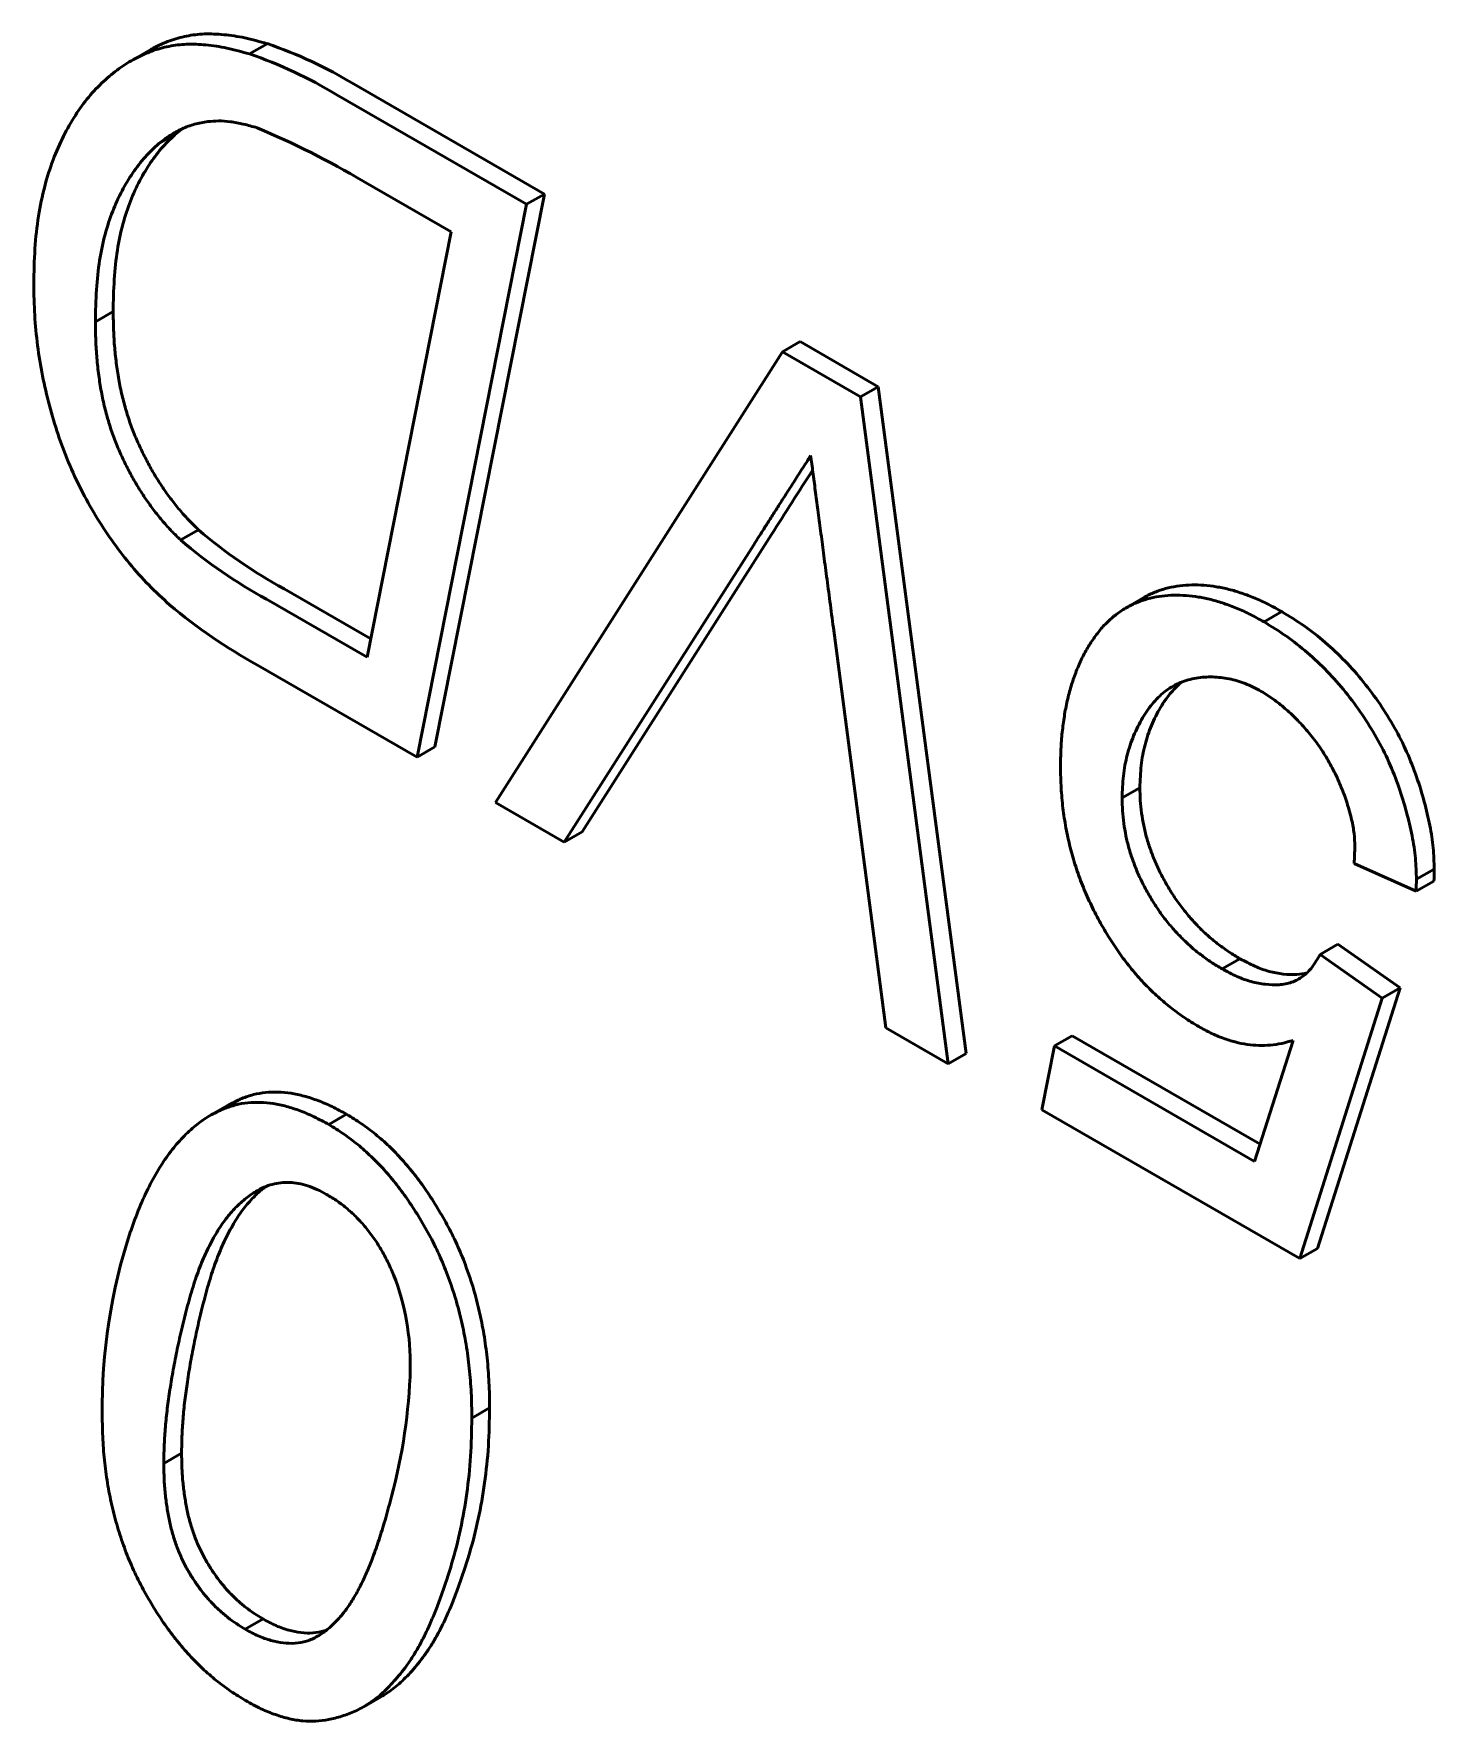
# Model space of a CAD drawing. Header units: millimetres. Extents: x 0 to 420, y 0 to 297.
# Drawn here: x 299.5272 to 299.931, y 88.3168 to 88.8037 of the extents above; entities that cross this region are included whole.
import ezdxf

# ---------------------------------------------------------------- set-up
doc = ezdxf.new("R2010")
doc.units = ezdxf.units.MM
doc.header["$LTSCALE"] = 0.75
doc.layers.add('Visible', color=7, linetype='Continuous', lineweight=50)

msp = doc.modelspace()

# ---------------------------------------------------------------- linework, layer by layer
at = {"layer": 'Visible', "extrusion": (0, 0.8164965809277177, 0.5773502691896378)}
for p, q in [((299.589326, 88.797861), (299.594458, 88.800824)), ((299.555319, 88.795914), (299.560451, 88.798877)), ((299.614367, 88.786181), (299.66926, 88.754489)), ((299.619499, 88.789144), (299.674392, 88.757451)), ((299.563206, 88.771991), (299.568337, 88.774953)), ((299.64755, 88.746512), (299.622138, 88.761183)), ((299.674392, 88.757451), (299.642813, 88.59792)), ((299.66926, 88.754489), (299.674392, 88.757451)), ((299.66926, 88.754489), (299.637681, 88.594958)), ((299.623249, 88.623801), (299.64755, 88.746512)), ((299.544918, 88.720553), (299.55005, 88.723515)), ((299.660255, 88.581925), (299.743027, 88.7119)), ((299.743027, 88.7119), (299.748158, 88.714862)), ((299.743027, 88.7119), (299.765539, 88.698902)), ((299.748158, 88.714862), (299.77067, 88.701865)), ((299.765539, 88.698902), (299.77067, 88.701865)), ((299.77067, 88.701865), (299.795989, 88.509484)), ((299.765539, 88.698902), (299.790857, 88.506521)), ((299.569527, 88.657631), (299.574659, 88.660593)), ((299.739893, 88.659205), (299.685247, 88.573421)), ((299.734762, 88.656242), (299.680115, 88.570458)), ((299.599392, 88.643501), (299.624302, 88.629119)), ((299.59426, 88.640538), (299.623249, 88.623801)), ((299.842287, 88.638147), (299.847418, 88.641109)), ((299.881894, 88.634004), (299.887025, 88.636966)), ((299.772878, 88.516902), (299.757706, 88.632312)), ((299.637681, 88.594958), (299.591639, 88.62154)), ((299.637681, 88.594958), (299.642813, 88.59792)), ((299.840971, 88.583207), (299.846102, 88.586169)), ((299.680115, 88.570458), (299.660255, 88.581925)), ((299.680115, 88.570458), (299.685247, 88.573421)), ((299.925746, 88.556268), (299.90786, 88.564316)), ((299.925839, 88.55974), (299.93097, 88.562703)), ((299.925746, 88.556268), (299.930878, 88.559231)), ((299.869805, 88.53387), (299.874936, 88.536832)), ((299.898053, 88.538071), (299.903185, 88.541034)), ((299.898053, 88.538071), (299.91597, 88.525448)), ((299.903185, 88.541034), (299.921102, 88.528411)), ((299.921102, 88.528411), (299.897325, 88.453257)), ((299.91597, 88.525448), (299.921102, 88.528411)), ((299.91597, 88.525448), (299.892194, 88.450294)), ((299.790857, 88.506521), (299.772878, 88.516902)), ((299.82145, 88.511649), (299.826581, 88.514612)), ((299.826581, 88.514612), (299.880767, 88.483328)), ((299.87918, 88.478319), (299.890251, 88.513269)), ((299.790857, 88.506521), (299.795989, 88.509484)), ((299.81778, 88.493257), (299.82145, 88.511649)), ((299.82145, 88.511649), (299.87918, 88.478319)), ((299.577839, 88.491475), (299.58297, 88.494437)), ((299.582017, 88.493567), (299.587149, 88.496529)), ((299.892194, 88.450294), (299.81778, 88.493257)), ((299.612239, 88.488973), (299.617371, 88.491936)), ((299.892194, 88.450294), (299.897325, 88.453257)), ((299.653471, 88.404311), (299.658602, 88.407274)), ((299.564655, 88.391207), (299.569787, 88.39417)), ((299.588123, 88.343365), (299.593255, 88.346328)), ((299.622287, 88.321027), (299.627418, 88.323989))]:
    msp.add_line(p, q, dxfattribs=at)
at = {"layer": 'Visible'}
for centre, radius, start, end in [((299.552956, 88.679337), 0.1283882490239604, 58.784231, 71.139092), ((299.547824, 88.676374), 0.1283882490233176, 58.784231, 71.139092), ((299.492999, 88.542544), 0.25392522515406, 59.431797, 67.156025), ((301.409086, 87.608189), 1.97251639173551, 147.163473, 147.803232), ((299.709694, 88.407251), 0.1627995464470952, 161.751952, 180.758771)]:
    msp.add_arc(centre, radius, start, end, dxfattribs=at)
at = {"layer": 'Visible', "extrusion": (3e-16, -2e-16, -1)}
for centre, radius, start, end in [((-299.667232, 88.768499), 0.1421983221644959, 298.490018, 310.626512), ((-299.737989, 88.566108), 0.193011488131009, 181.010881, 182.04191)]:
    msp.add_arc(centre, radius, start, end, dxfattribs=at)
at = {"layer": 'Visible', "extrusion": (2e-16, -1e-16, -1)}
for centre, radius, start, end in [((-299.662101, 88.765536), 0.142198322164294, 298.490018, 310.626512), ((-299.732857, 88.563145), 0.1930114884230049, 181.010881, 182.04191)]:
    msp.add_arc(centre, radius, start, end, dxfattribs=at)
at = {"layer": 'Visible', "extrusion": (1e-16, 0, -1)}
msp.add_arc((-299.666311, 88.757663), 0.1552405901363693, 298.747679, 310.103686, dxfattribs=at)
at = {"layer": 'Visible', "extrusion": (3e-16, 0, -1)}
msp.add_arc((-299.818271, 88.570751), 0.0898164300833845, 180.958864, 184.108366, dxfattribs=at)
at = {"layer": 'Visible', "extrusion": (1e-16, -2e-16, -1)}
msp.add_arc((-299.565447, 88.420105), 0.0702629817273318, 158.70347, 181.26389, dxfattribs=at)
at = {"layer": 'Visible', "extrusion": (2e-16, 0, -1)}
msp.add_arc((-299.478101, 88.42304), 0.1576905661035822, 181.63007, 195.223214, dxfattribs=at)
at = {"layer": 'Visible', "extrusion": (-2.937e-12, 1.2509e-12, -1)}
msp.add_open_spline([(299.5271549773147, 88.73141360273905), (299.5272151985448, 88.73487220627224), (299.5273333574239, 88.74165826351368), (299.5284077704409, 88.75108371418447), (299.5301554808189, 88.7596569640969), (299.5326018302608, 88.76732266957295), (299.5356090721882, 88.77413643722107), (299.5390389942586, 88.78020330667474), (299.5428873922204, 88.78552097241565), (299.5471677210194, 88.78997985390743), (299.5516700730491, 88.79370232803649), (299.55633966289, 88.7966141660422), (299.561094840572, 88.79879189617644), (299.5660282156586, 88.80016486823268), (299.571226219374, 88.80080643459453), (299.5768584614796, 88.80055583193497), (299.5829053534064, 88.79966133881906), (299.587155700176, 88.7984695841239), (299.5893259812297, 88.79786105903766)], degree=3, knots=[0, 0, 0, 0, 0.07772275378344, 0.152498270209511, 0.224881668267501, 0.295405885341674, 0.363791326070169, 0.4300711201512201, 0.494859997816484, 0.558338137246285, 0.619324420426763, 0.676870426890057, 0.73132255944483, 0.7832609736041841, 0.8344570580759009, 0.8872834638039799, 0.9424455047624849, 1, 1, 1, 1], dxfattribs=at)
at = {"layer": 'Visible'}
for points, knots in [([(299.5604509321326, 88.79887692966194), (299.5608351672077, 88.79909876788605), (299.5627354847922, 88.80015586976984), (299.5662264154985, 88.80175461234141), (299.5711597905849, 88.80312758439776), (299.5763577943001, 88.80376915075972), (299.5819900364056, 88.80351854810013), (299.5880369283327, 88.80262405498411), (299.5922872751025, 88.80143230028897), (299.5944575561562, 88.80082377520262)], [0.662909814161867, 0.662909814161867, 0.662909814161867, 0.662909814161867, 0.676870426890057, 0.73132255944483, 0.7832609736041841, 0.8344570580759009, 0.8872834638039799, 0.9424455047624849, 1, 1, 1, 1]), ([(299.5683370996503, 88.7749534231122), (299.5669890207057, 88.77370434367909), (299.5642710911893, 88.77118601203917), (299.5607658331815, 88.76656515883913), (299.5576146788594, 88.7613653300866), (299.5549327357748, 88.75545049126919), (299.5527082514184, 88.74879656617361), (299.5511511265688, 88.74121398730517), (299.550217719614, 88.73275239430102), (299.5501065880285, 88.72664299639183), (299.5500496962168, 88.72351540027006)], [0, 0, 0, 0, 0.11470041053936, 0.231253245660062, 0.348772112054559, 0.4694313144656991, 0.5936575665788612, 0.722866148680295, 0.858126320881051, 1, 1, 1, 1]), ([(299.577329691288, 88.77832921028089), (299.5760486790628, 88.77811045223028), (299.5734544210454, 88.7776674316129), (299.5698330658577, 88.77631659779625), (299.5663823515035, 88.77444320408779), (299.5642761498793, 88.77281722514117), (299.5632055247238, 88.77199070694714)], [0, 0, 0, 0, 0.241085162889308, 0.4882366494662981, 0.739860272388532, 1, 1, 1, 1]), ([(299.5915772130183, 88.77654873181643), (299.5902362981792, 88.77692627385963), (299.5876229094617, 88.77766208801253), (299.5838860589593, 88.77837904959794), (299.58045907679, 88.77861012749804), (299.578358172409, 88.77842153449433), (299.577329691288, 88.77832921028089)], [0, 0, 0, 0, 0.270180782910724, 0.5265714043244721, 0.768236775903136, 1, 1, 1, 1]), ([(299.5632055247238, 88.77199070694714), (299.5618574457792, 88.77074162751401), (299.5591395162632, 88.76822329587421), (299.5556342582552, 88.76360244267406), (299.5524831039329, 88.75840261392155), (299.5498011608484, 88.75248777510411), (299.5475766764919, 88.74583385000844), (299.5460195516427, 88.73825127114002), (299.5450861446875, 88.72978967813594), (299.5449750131022, 88.72368028022677), (299.5449181212903, 88.72055268410512)], [0, 0, 0, 0, 0.11470041053936, 0.231253245660062, 0.348772112054559, 0.4694313144656991, 0.5936575665788612, 0.722866148680295, 0.858126320881051, 1, 1, 1, 1]), ([(299.5663202426779, 88.63893555128806), (299.5642977483267, 88.64079287170502), (299.5603058810502, 88.6444587294558), (299.5546953958115, 88.65072578831865), (299.5495584658224, 88.657472129193), (299.544892787146, 88.66463453553365), (299.5406956221823, 88.67216799314951), (299.537088158505, 88.68002785243135), (299.5339993883299, 88.68817268353055), (299.5315373608728, 88.69655953945843), (299.5295621040709, 88.70514886477868), (299.5281482007595, 88.71386706906202), (299.5273060467525, 88.72269625365546), (299.5272061377798, 88.72846142630232), (299.5271549773147, 88.73141360273905)], [0, 0, 0, 0, 0.080973878022146, 0.159820952632273, 0.237100939021004, 0.314558515835658, 0.392265644833045, 0.470907497897698, 0.5510440535186091, 0.6344794959123061, 0.720849065481668, 0.8100466806594429, 0.902730456175089, 1, 1, 1, 1]), ([(299.5500496962168, 88.72351540027006), (299.5500782850704, 88.7217417753053), (299.5501337838343, 88.71829868536454), (299.5504209618287, 88.7131705289522), (299.5509925972769, 88.70820825843018), (299.5517111720401, 88.70345325585487), (299.552689283925, 88.69887195666956), (299.5539122201069, 88.6944748759575), (299.5552743669898, 88.69027247626346), (299.5569313495771, 88.68625577786231), (299.5587394094332, 88.68242508017757), (299.5606313061871, 88.6787570962481), (299.562695679736, 88.67527992824805), (299.5648354743999, 88.67197361583992), (299.5671232091445, 88.66885091446349), (299.5695184731899, 88.66591344963312), (299.5720292664159, 88.66311826932287), (299.5737789148316, 88.66143835143089), (299.5746590519332, 88.66059329133142)], [0, 0, 0, 0, 0.0866820494820561, 0.168273506819911, 0.245111480707349, 0.317334130197252, 0.386094509589372, 0.4505766279766231, 0.5121212395673921, 0.57126588065972, 0.628174603409545, 0.6838040412696471, 0.737629611613537, 0.790853187582284, 0.842657038241024, 0.8950889967444549, 0.947225930945189, 1, 1, 1, 1]), ([(299.5449181212903, 88.72055268410512), (299.5449467101439, 88.71877905914025), (299.5450022089078, 88.71533596919947), (299.5452893869022, 88.71020781278703), (299.5458610223506, 88.7052455422651), (299.5465795971136, 88.70049053968982), (299.5475577089985, 88.6959092405045), (299.5487806451806, 88.69151215979242), (299.5501427920635, 88.68730976009842), (299.5517997746511, 88.68329306169716), (299.5536078345069, 88.67946236401238), (299.5554997312606, 88.67579438008316), (299.5575641048095, 88.67231721208296), (299.5597038994736, 88.66901089967486), (299.561991634218, 88.6658881982982), (299.5643868982634, 88.66295073346805), (299.5668976914894, 88.6601555531577), (299.5686473399051, 88.65847563526572), (299.5695274770067, 88.65763057516648)], [0, 0, 0, 0, 0.0866820494820561, 0.168273506819911, 0.245111480707349, 0.317334130197252, 0.386094509589372, 0.4505766279766231, 0.5121212395673921, 0.57126588065972, 0.628174603409545, 0.6838040412696471, 0.737629611613537, 0.790853187582284, 0.842657038241024, 0.8950889967444549, 0.947225930945189, 1, 1, 1, 1]), ([(299.7511679596755, 88.68198752056205), (299.750335916166, 88.68067517815841), (299.7487152410986, 88.6781189649442), (299.7463393105391, 88.67439936670912), (299.7440925837, 88.67088640781782), (299.7419485913188, 88.6676063839555), (299.7399892045434, 88.6644610987451), (299.7381373717722, 88.66154290734417), (299.7364027963808, 88.65883381648314), (299.7352957126379, 88.6570852192848), (299.7347617225312, 88.65624180196394)], [0, 0, 0, 0, 0.152584062964833, 0.297207037543534, 0.4338693273596911, 0.562571410933602, 0.68367451255724, 0.796816012573102, 0.9019963577212489, 1, 1, 1, 1]), ([(299.8474181625738, 88.64110926446732), (299.8476656352157, 88.6412521428638), (299.8488571487892, 88.64191235715307), (299.8511016079483, 88.64289968380163), (299.8542536177813, 88.6438662271313), (299.8575746926099, 88.64446695725204), (299.8610095735098, 88.64471189930201), (299.8645211960034, 88.6446283926572), (299.8680998712857, 88.64419231160574), (299.8717499015627, 88.64346098531136), (299.8754777886984, 88.64232244500258), (299.8792667701577, 88.64088889182077), (299.8831197228087, 88.63914909150304), (299.8857185955196, 88.6376965857524), (299.8870251722978, 88.63696634210635)], [0.5532308076546837, 0.5532308076546837, 0.5532308076546837, 0.5532308076546837, 0.563916240299188, 0.604162723469078, 0.644466692034211, 0.6850350156579341, 0.7253695281810741, 0.76467980332292, 0.8038482203020269, 0.842759229780923, 0.8818142937609049, 0.92067082817988, 0.960117456576553, 1, 1, 1, 1]), ([(299.8232073769104, 88.59207335810014), (299.8232309167292, 88.59380545441635), (299.8232775873296, 88.59723954944472), (299.8236556017305, 88.60215855206758), (299.8242828330135, 88.60682040772886), (299.8250924666254, 88.61128700283787), (299.8262282211172, 88.61543410721362), (299.8275402244199, 88.61941109974543), (299.8291526340699, 88.6230829704445), (299.8309633906329, 88.62652603676602), (299.8329905992468, 88.62965079842957), (299.8352149828948, 88.63243454701274), (299.8376118265623, 88.63487156169091), (299.8402301372012, 88.6368961006431), (299.8429891227904, 88.63862567974924), (299.8459700330218, 88.63993696763654), (299.849122042855, 88.64090351096624), (299.8524431176834, 88.64150424108696), (299.8558779985835, 88.64174918313692), (299.8593896210768, 88.64166567649224), (299.8629682963592, 88.64122959544079), (299.8666183266362, 88.64049826914628), (299.8703462137724, 88.63935972883738), (299.8741351952313, 88.6379261756555), (299.8779881478824, 88.63618637533774), (299.8805870205933, 88.63473386958732), (299.8818935973718, 88.63400362594118)], [0, 0, 0, 0, 0.0461574576732676, 0.091512864750372, 0.136212965765254, 0.180349690805241, 0.22420426037311, 0.267779369433807, 0.311727071228159, 0.35539703655227, 0.398659010695095, 0.440980482385834, 0.482542051778613, 0.523294524505929, 0.563916240299188, 0.604162723469078, 0.644466692034211, 0.6850350156579341, 0.7253695281810741, 0.76467980332292, 0.8038482203020269, 0.842759229780923, 0.8818142937609049, 0.92067082817988, 0.960117456576553, 1, 1, 1, 1]), ([(299.8810917887895, 88.61395543842991), (299.879542892689, 88.6147681445191), (299.8763937605804, 88.61642049475724), (299.871691241879, 88.61772162640278), (299.8669572866941, 88.61825143832644), (299.8622407206049, 88.61792070653028), (299.8576924018439, 88.61667056037376), (299.8535629552871, 88.61429243669537), (299.8498936012397, 88.61086599302453), (299.8467931658424, 88.60641631038516), (299.8442352886304, 88.6013185910784), (299.8423574305903, 88.5957217686498), (299.8411905971773, 88.58973343095057), (299.8410433476161, 88.58536641522159), (299.840970520886, 88.58320657534644)], [0, 0, 0, 0, 0.0686213873346716, 0.139517307908683, 0.214205644332285, 0.294640981385108, 0.378731673054657, 0.464182621841717, 0.552655005489647, 0.646042081703945, 0.7399421372633331, 0.8290655612880369, 0.9154591969260479, 1, 1, 1, 1]), ([(299.8582417784815, 88.61667478136897), (299.8571527614495, 88.61580977946691), (299.8548731222308, 88.61361048443388), (299.8519247407687, 88.60937902655024), (299.8493668635569, 88.60428130724347), (299.8474890055165, 88.59868448481485), (299.8463221721035, 88.59269614711565), (299.8461749225421, 88.58832913138666), (299.8461020958125, 88.58616929151152)], [0.4777066319208127, 0.4777066319208127, 0.4777066319208127, 0.4777066319208127, 0.552655005489647, 0.646042081703945, 0.7399421372633331, 0.8290655612880369, 0.9154591969260479, 1, 1, 1, 1]), ([(299.8630510956891, 88.51725765301795), (299.8616309810718, 88.51811850903646), (299.8588412185973, 88.5198096287445), (299.8547535278549, 88.52280500501729), (299.8508723523405, 88.52618554970717), (299.8471568662099, 88.52978171017257), (299.8436742394129, 88.53380899347698), (299.8403505423221, 88.5380940846237), (299.8372745736497, 88.5427629598954), (299.834361948499, 88.54766380561375), (299.8317593015745, 88.55279635596735), (299.8294480542493, 88.5580794910289), (299.8275010977309, 88.56348997275238), (299.8259423124318, 88.5690081593537), (299.824686531251, 88.57464864352717), (299.8238532608516, 88.58037013612358), (299.8233105845054, 88.58624175351873), (299.8232424290409, 88.59009278520733), (299.8232073769104, 88.59207335810014)], [0, 0, 0, 0, 0.0630677466210719, 0.123894248219962, 0.182695823311698, 0.24074453021997, 0.297714827841552, 0.355356296825017, 0.413827233757748, 0.4735626582596601, 0.534184896623429, 0.5947159387437101, 0.656597446386768, 0.719932367524587, 0.785095654518195, 0.8534198094800199, 0.9246142915838129, 1, 1, 1, 1]), ([(299.8461020958125, 88.58616929151152), (299.8461243521451, 88.58494440163511), (299.846167702417, 88.58255859492103), (299.8465466450578, 88.57889472342222), (299.8471621083181, 88.57528501252634), (299.8480155553061, 88.57170098736412), (299.8491799202099, 88.56814930903936), (299.850518869383, 88.56463340182079), (299.8521841610568, 88.56118628233179), (299.8540296399783, 88.55779367091644), (299.8560867419505, 88.55451624380711), (299.8583187258093, 88.55140061916218), (299.8607064298617, 88.54847898969209), (299.8632568941498, 88.54577001550528), (299.8659417503791, 88.54319686639342), (299.868812270472, 88.54089212676882), (299.8718212861445, 88.53870631053525), (299.8738865338039, 88.53746382754493), (299.8749363659813, 88.53683223325781)], [0, 0, 0, 0, 0.0691319503662924, 0.134653305996956, 0.197753374118329, 0.259005561413394, 0.319314480353078, 0.378788660013213, 0.4382512706968081, 0.498159588240165, 0.558620419055119, 0.6183754201154041, 0.678103550329414, 0.7384846750645071, 0.800381189116601, 0.864002455135926, 0.9308680496337078, 1, 1, 1, 1]), ([(299.840970520886, 88.58320657534644), (299.8409927772191, 88.58198168546993), (299.8410361274905, 88.57959587875575), (299.8414150701315, 88.57593200725705), (299.8420305333916, 88.57232229636136), (299.8428839803796, 88.56873827119897), (299.8440483452837, 88.56518659287416), (299.8453872944565, 88.56167068565571), (299.8470525861307, 88.5582235661666), (299.8488980650518, 88.5548309547515), (299.850955167024, 88.55155352764206), (299.8531871508829, 88.54843790299701), (299.8555748549352, 88.54551627352711), (299.8581253192233, 88.54280729934035), (299.860810175453, 88.54023415022814), (299.8636806955456, 88.53792941060377), (299.8666897112185, 88.53574359437017), (299.8687549588776, 88.53450111137997), (299.869804791055, 88.53386951709263)], [0, 0, 0, 0, 0.0691319503662924, 0.134653305996956, 0.197753374118329, 0.259005561413394, 0.319314480353078, 0.378788660013213, 0.4382512706968081, 0.498159588240165, 0.558620419055119, 0.6183754201154041, 0.678103550329414, 0.7384846750645071, 0.800381189116601, 0.864002455135926, 0.9308680496337078, 1, 1, 1, 1]), ([(299.5871487625409, 88.49652932273312), (299.5882531021662, 88.4969259018223), (299.5904322551632, 88.49770845683625), (299.5939493140895, 88.49827142410324), (299.5975666285904, 88.49840541625885), (299.6012994080211, 88.4980748940232), (299.6051538993288, 88.49724331123592), (299.6091167127051, 88.49595003807889), (299.6132029910323, 88.49421506499448), (299.6159710898069, 88.49270118259243), (299.6173707783332, 88.49193568829448)], [0, 0, 0, 0, 0.129579925218367, 0.255695327695624, 0.379826527939966, 0.5029232982929841, 0.624782306826848, 0.747614636981105, 0.872381397644871, 1, 1, 1, 1]), ([(299.5550949225267, 88.45822410904591), (299.5559099012244, 88.46050752286203), (299.5574998110242, 88.46496214482161), (299.5603015230213, 88.47102830596444), (299.5633149427253, 88.47644712764443), (299.5665465662214, 88.48123450522439), (299.5700435682684, 88.48533039772775), (299.5737649622526, 88.48877220490888), (299.5777203851785, 88.49157222590247), (299.5805960092757, 88.4929069600882), (299.5820171876146, 88.49356660656807)], [0, 0, 0, 0, 0.144606423200305, 0.282106967975484, 0.414027157675491, 0.5400319177292161, 0.66094711593516, 0.7778823975091331, 0.8902260119194199, 1, 1, 1, 1]), ([(299.5820171876146, 88.49356660656807), (299.5831215272399, 88.49396318565721), (299.5853006802367, 88.49474574067106), (299.5888177391632, 88.49530870793818), (299.5924350536641, 88.49544270009392), (299.5961678330946, 88.49511217785815), (299.6000223244023, 88.49428059507095), (299.6039851377791, 88.49298732191373), (299.6080714161062, 88.49125234882916), (299.6108395148806, 88.48973846642735), (299.6122392034067, 88.4889729721294)], [0, 0, 0, 0, 0.129579925218367, 0.255695327695624, 0.379826527939966, 0.5029232982929841, 0.624782306826848, 0.747614636981105, 0.872381397644871, 1, 1, 1, 1]), ([(299.5912071475191, 88.46967258557329), (299.5901162243165, 88.46895891863855), (299.5879009256614, 88.46750970076747), (299.5849295348967, 88.46465070756523), (299.5820925912381, 88.46132763441535), (299.5795338167113, 88.4573532039925), (299.5771402671753, 88.45285187213646), (299.5749663922993, 88.4477775531771), (299.5729900311408, 88.4421432044849), (299.5712886394604, 88.43602282813833), (299.5697450913137, 88.4297725748301), (299.5683881809227, 88.42362206500641), (299.5672340246406, 88.41768912249577), (299.5663235695194, 88.41196427364218), (299.565557098183, 88.40649881818224), (299.5650390347719, 88.40122639729628), (299.5647074804467, 88.3961792297417), (299.5646720304821, 88.39282380460104), (299.56465494793, 88.39120689963877)], [0, 0, 0, 0, 0.0548828028587895, 0.111448541131109, 0.170255713026479, 0.232037520482619, 0.296167689688381, 0.36400067343396, 0.434966854860995, 0.509259832138813, 0.58369096947013, 0.654449400136731, 0.7212297079392731, 0.784426048016859, 0.8434448279482589, 0.8993421276896109, 0.9514952036212159, 1, 1, 1, 1]), ([(299.5940759122759, 88.4711055522473), (299.5937563366451, 88.47087511736127), (299.5923637140386, 88.46982892829404), (299.5900611098232, 88.46761342373019), (299.5872241661646, 88.46429035058031), (299.5846653916376, 88.46031592015767), (299.5822718421018, 88.45581458830142), (299.5800979672258, 88.45074026934228), (299.5781216060668, 88.44510592064997), (299.5764202143869, 88.4389855443035), (299.5748766662402, 88.43273529099515), (299.5735197558492, 88.42658478117148), (299.5723655995671, 88.42065183866072), (299.5714551444457, 88.41492698980726), (299.5706886731093, 88.4094615343473), (299.5701706096984, 88.40418911346136), (299.569839055373, 88.39914194590676), (299.5698036054082, 88.39578652076597), (299.5697865228562, 88.39416961580383)], [0.0383203488865804, 0.0383203488865804, 0.0383203488865804, 0.0383203488865804, 0.0548828028587895, 0.111448541131109, 0.170255713026479, 0.232037520482619, 0.296167689688381, 0.36400067343396, 0.434966854860995, 0.509259832138813, 0.58369096947013, 0.654449400136731, 0.7212297079392731, 0.784426048016859, 0.8434448279482589, 0.8993421276896109, 0.9514952036212159, 1, 1, 1, 1]), ([(299.6115915887827, 88.46883576069483), (299.6106647498314, 88.46933475908864), (299.6088318376019, 88.4703215758996), (299.6061103535987, 88.47137645240794), (299.6034507204672, 88.47205830748511), (299.6008598718088, 88.47233427978848), (299.5983307402625, 88.4722395660477), (299.5958747758919, 88.47177149162457), (299.5934715860098, 88.47092683155483), (299.5919762405779, 88.47009857721886), (299.5912071475191, 88.46967258557329)], [0, 0, 0, 0, 0.120284116094698, 0.237873286480436, 0.357019499000162, 0.477945883023299, 0.600321415417981, 0.7283782707699191, 0.8602982413246069, 1, 1, 1, 1]), ([(299.588246623523, 88.3227831122445), (299.5868058715203, 88.32366863560782), (299.5839638813063, 88.32541539613878), (299.57979100681, 88.32848816943013), (299.5758083075279, 88.33199081879673), (299.5719950419978, 88.33580584038341), (299.5684042950193, 88.34006875189804), (299.5649471353465, 88.344619403629), (299.5617097645773, 88.34958480508783), (299.5586589864515, 88.35485976783357), (299.555868764083, 88.36042205557699), (299.5534567604698, 88.36623033890992), (299.5514164465287, 88.37224665184674), (299.5497598561223, 88.37845764696802), (299.5484633128233, 88.3848679031404), (299.5475527442723, 88.39146975138055), (299.5469907013503, 88.39828131769735), (299.5469253609337, 88.40278279894368), (299.5468918039542, 88.40509463166254)], [0, 0, 0, 0, 0.0587448321226264, 0.115878539631356, 0.171275148396052, 0.226309143399346, 0.281040729547173, 0.336488041699879, 0.393367577313978, 0.4520421091629191, 0.511929851793139, 0.572967878751978, 0.6359432920071941, 0.701573525408076, 0.770088053697392, 0.842432895741962, 0.9190780174142009, 1, 1, 1, 1]), ([(299.653470667809, 88.40431122113824), (299.6533957311858, 88.40061220275307), (299.6532447425943, 88.39315911034252), (299.6521245873501, 88.38246298902115), (299.650305969993, 88.37207725657257), (299.6481633923713, 88.36384367198633), (299.6462099612622, 88.35750864558169), (299.644647834205, 88.35308366185117), (299.6431385725889, 88.34886994531998), (299.6414850325941, 88.34508437144149), (299.6398572125345, 88.34153404742526), (299.6381694303425, 88.33832753788914), (299.6364397146194, 88.33543086581645), (299.6341316353558, 88.3320430185368), (299.6311635282505, 88.32839396615871), (299.6275180720393, 88.32465356281465), (299.623747358613, 88.32179426639274), (299.6199229667102, 88.31968836525527), (299.6160851706402, 88.31823462770181), (299.612295382683, 88.31727501719081), (299.6085364851465, 88.3168131743574), (299.6047700121656, 88.3168444411906), (299.6008926292452, 88.3174551792641), (299.5968474905133, 88.31866655850592), (299.5926159658143, 88.32035821709792), (299.5897190984567, 88.3219659189273), (299.588246623523, 88.3227831122445)], [0, 0, 0, 0, 0.072795911534161, 0.146675306606077, 0.221818655469309, 0.298832547078774, 0.336966179110022, 0.37347951676035, 0.40824512321315, 0.441522378361076, 0.4728762604270951, 0.5029407315736751, 0.5312398638575802, 0.5580218432203021, 0.608375840807231, 0.654981508465967, 0.698039388731321, 0.737722516818095, 0.774948218223517, 0.8098737553449339, 0.8425077742899199, 0.8735951879368729, 0.9040579046920189, 0.9349750221927159, 0.9669478653741549, 1, 1, 1, 1]), ([(299.56465494793, 88.39120689963877), (299.5646701412011, 88.38973759168574), (299.5646995889288, 88.3868897665376), (299.5649971434618, 88.38263335244157), (299.5655464720325, 88.37855517584939), (299.5661740971573, 88.37472608916298), (299.5671311393978, 88.37105325867724), (299.5682197304912, 88.36758782704734), (299.569554223282, 88.36430891319156), (299.5710791091017, 88.3612407275781), (299.5727596889694, 88.35836247271752), (299.5745826074363, 88.3556829882674), (299.5765145750825, 88.35315060028712), (299.5785824128848, 88.35081026826086), (299.5807975141161, 88.34869646518781), (299.5831221676144, 88.34668463639927), (299.5855874458998, 88.34493013386334), (299.5872695222849, 88.34389223428634), (299.5881232683564, 88.34336544329501)], [0, 0, 0, 0, 0.0880525931428139, 0.170664283551965, 0.246787299630453, 0.317969581267335, 0.383829920966525, 0.44596075129098, 0.5047540210659501, 0.560749706174039, 0.614899355128134, 0.668440241100717, 0.7208597277022581, 0.773997322923814, 0.827633783563634, 0.882832615084928, 0.940531122451418, 1, 1, 1, 1]), ([(299.5697865228562, 88.39416961580383), (299.5698017161276, 88.39270030785069), (299.5698311638548, 88.38985248270266), (299.5701287183883, 88.38559606860665), (299.5706780469586, 88.38151789201444), (299.5713056720838, 88.37768880532794), (299.5722627143241, 88.3740159748423), (299.5733513054174, 88.3705505432124), (299.574685798208, 88.36727162935664), (299.5762106840282, 88.36420344374326), (299.5778912638957, 88.36132518888257), (299.5797141823625, 88.35864570443233), (299.5816461500087, 88.3561133164523), (299.5837139878113, 88.35377298442603), (299.5859290890421, 88.35165918135309), (299.5882537425409, 88.34964735256425), (299.5907190208263, 88.3478928500283), (299.5924010972112, 88.34685495045152), (299.5932548432825, 88.3463281594601)], [0, 0, 0, 0, 0.0880525931428139, 0.170664283551965, 0.246787299630453, 0.317969581267335, 0.383829920966525, 0.44596075129098, 0.5047540210659501, 0.560749706174039, 0.614899355128134, 0.668440241100717, 0.7208597277022581, 0.773997322923814, 0.827633783563634, 0.882832615084928, 0.940531122451418, 1, 1, 1, 1])]:
    msp.add_open_spline(points, degree=3, knots=knots, dxfattribs=at)
at = {"layer": 'Visible', "extrusion": (5.1369991e-09, -6.6686658e-09, 1)}
msp.add_open_spline([(299.5702550891101, 88.77640531470163), (299.569607812331, 88.77593440804856), (299.5689724559907, 88.7754439155803), (299.5683370996503, 88.7749534231122)], degree=3, dxfattribs=at)
at = {"layer": 'Visible', "extrusion": (3.915231e-09, 5.132851e-10, -1)}
msp.add_open_spline([(299.7577057834999, 88.6323121713998), (299.7573786591395, 88.63483974405186), (299.7567408499936, 88.63976786665968), (299.7557803624923, 88.64696672106541), (299.7548812379657, 88.65376408197697), (299.7540593472609, 88.66015378243534), (299.7532484211713, 88.666173367202), (299.752506683356, 88.67180032193416), (299.7518409679922, 88.6770200705034), (299.7513859796267, 88.68037832318069), (299.7511679596755, 88.68198752056205)], degree=3, knots=[0, 0, 0, 0, 0.152781938535306, 0.297885849015825, 0.4344322073248291, 0.563176682016472, 0.684243385729856, 0.797507733316998, 0.9029703668651109, 1, 1, 1, 1], dxfattribs=at)
at = {"layer": 'Visible', "extrusion": (-1.00627e-11, -7.6768e-12, -1)}
msp.add_open_spline([(299.8818935973718, 88.63400362594118), (299.8840467290863, 88.63267953094667), (299.8882577601421, 88.63008990528456), (299.8943865179319, 88.62527831074372), (299.9001425001292, 88.61986378690426), (299.9054419880144, 88.61383295761767), (299.9102603066076, 88.60739303159636), (299.9144381156216, 88.60060009433757), (299.9180320008946, 88.59355301394562), (299.9208449296239, 88.58634052689001), (299.9230310296871, 88.57920860078488), (299.9246588012097, 88.5723334759618), (299.9256635938621, 88.56579764121372), (299.9257807475446, 88.5617487826723), (299.925838875437, 88.55973986918305)], degree=3, knots=[0, 0, 0, 0, 0.0945466012949113, 0.184911434588565, 0.272609535908916, 0.358861839456683, 0.442911562289741, 0.525090020924532, 0.605930934543382, 0.688343613878334, 0.770062849715138, 0.8486260961229501, 0.924893133632562, 1, 1, 1, 1], dxfattribs=at)
at = {"layer": 'Visible', "extrusion": (-5.5606e-12, -3.2905e-12, -1)}
msp.add_open_spline([(299.8870251722978, 88.63696634210635), (299.8891783040128, 88.63564224711163), (299.8933893350681, 88.63305262144962), (299.8995180928582, 88.62824102690877), (299.9052740750558, 88.6228265030692), (299.9105735629405, 88.6167956737826), (299.9153918815336, 88.61035574776153), (299.9195696905481, 88.60356281050262), (299.923163575821, 88.59651573011058), (299.9259765045501, 88.58930324305496), (299.9281626046131, 88.58217131694994), (299.9297903761362, 88.57529619212686), (299.9307951687883, 88.56876035737878), (299.9309123224707, 88.56471149883735), (299.930970450363, 88.5627025853481)], degree=3, knots=[0, 0, 0, 0, 0.0945466012949113, 0.184911434588565, 0.272609535908916, 0.358861839456683, 0.442911562289741, 0.525090020924532, 0.605930934543382, 0.688343613878334, 0.770062849715138, 0.8486260961229501, 0.924893133632562, 1, 1, 1, 1], dxfattribs=at)
at = {"layer": 'Visible', "extrusion": (-2.13859e-11, -1.51328e-11, -1)}
msp.add_open_spline([(299.9080757314609, 88.56924762418403), (299.9080390052436, 88.5704609322708), (299.9079646859081, 88.5729161878414), (299.9071886523316, 88.57695949881239), (299.9060530608943, 88.5812329805076), (299.9044577488921, 88.58570816413875), (299.9024859737692, 88.5902004697064), (299.9001402343715, 88.594548413283), (299.8974803445003, 88.59868265671963), (299.8944684230423, 88.6024902527763), (299.8912860438436, 88.60600862276092), (299.8879646931173, 88.60909037535384), (299.8845608410693, 88.6118078944292), (299.8822563579979, 88.61323450273458), (299.8810917887895, 88.61395543842991)], degree=3, knots=[0, 0, 0, 0, 0.0755522747432481, 0.152887914831383, 0.233956538715891, 0.319574548049237, 0.40632945747744, 0.4906404490275, 0.575173480203994, 0.660741716443704, 0.7467568736803532, 0.831148674506034, 0.9146710787491699, 1, 1, 1, 1], dxfattribs=at)
at = {"layer": 'Visible', "extrusion": (-2.9757e-12, -1.04331e-11, -1)}
msp.add_open_spline([(299.869804791055, 88.53386951709263), (299.8712367362413, 88.53310957761285), (299.8740700026056, 88.53160595094693), (299.8782792062943, 88.53008221991342), (299.8823355071622, 88.5293367777294), (299.8862760084712, 88.5291716490496), (299.8899434658286, 88.52985295283597), (299.8931601609695, 88.53160443792106), (299.8959473682207, 88.53430635581623), (299.8973377248116, 88.53679231260357), (299.898053124183, 88.53807144626903)], degree=3, knots=[0, 0, 0, 0, 0.121352002453697, 0.24010873463547, 0.361329319055538, 0.4836996778447001, 0.6074148062287311, 0.731879220406521, 0.8620401137649819, 1, 1, 1, 1], dxfattribs=at)
at = {"layer": 'Visible', "extrusion": (-6.3471e-12, -4.422e-11, -1)}
msp.add_open_spline([(299.8749363659813, 88.53683223325781), (299.8763683111679, 88.53607229377793), (299.879201577532, 88.5345686671121), (299.8834107812209, 88.53304493607851), (299.8874670820883, 88.53229949389446), (299.8911439221124, 88.53214541407282), (299.8933546482033, 88.53250206671352), (299.8942932118357, 88.5327684095518)], degree=3, knots=[0, 0, 0, 0, 0.121352002453697, 0.24010873463547, 0.361329319055538, 0.4836996778447001, 0.5828381386334794, 0.5828381386334794, 0.5828381386334794, 0.5828381386334794], dxfattribs=at)
at = {"layer": 'Visible', "extrusion": (-1.05978e-11, -3.66447e-11, -1)}
msp.add_open_spline([(299.8902509099021, 88.51326938125727), (299.8891837015283, 88.51295147270608), (299.8870817559937, 88.51232532838816), (299.8837701817393, 88.51186653385099), (299.880442729273, 88.5117346277207), (299.8770542429324, 88.51204448628974), (299.8736191940516, 88.51273895177145), (299.8701335821029, 88.51381906972372), (299.8666003816381, 88.51531309565146), (299.8642346229687, 88.51660923056797), (299.8630510956891, 88.51725765301795)], degree=3, knots=[0, 0, 0, 0, 0.135687007486462, 0.267245559932144, 0.394503439907766, 0.517791113122442, 0.6393937223598741, 0.76022589328323, 0.8800472761797808, 1, 1, 1, 1], dxfattribs=at)
at = {"layer": 'Visible'}
msp.add_open_spline([(299.582970432072, 88.49443745594633), (299.5843174398469, 88.49521515124813), (299.5857331011944, 88.49587223699064), (299.5871487625409, 88.49652932273312)], degree=3, dxfattribs=at)
at = {"layer": 'Visible', "extrusion": (-4.5926e-12, -8.938e-13, -1)}
msp.add_open_spline([(299.6122392034067, 88.4889729721294), (299.6136599949263, 88.48810349718516), (299.6164535503676, 88.48639393851437), (299.6205609695094, 88.4832954572017), (299.6245020042443, 88.47980617837075), (299.6282828184276, 88.47591143674084), (299.6318728205137, 88.47160836322676), (299.6352980153904, 88.46693796817534), (299.6385318866121, 88.46187172362858), (299.6416300448452, 88.45646756238555), (299.644436512644, 88.45073017319935), (299.6468361972516, 88.44473184844126), (299.6489323188407, 88.43851829645318), (299.6505632620824, 88.43208914053889), (299.6519132101803, 88.42541310310742), (299.6528049421158, 88.4185415044894), (299.6533735688304, 88.41143189735493), (299.6534376901773, 88.4067296094857), (299.653470667809, 88.40431122113824)], degree=3, knots=[0, 0, 0, 0, 0.0566729083005905, 0.11143007905503, 0.16535296228922, 0.219124330380316, 0.273070605799787, 0.327675495688437, 0.384129815637071, 0.442716115643391, 0.503185871677189, 0.5646639977705421, 0.628321236989168, 0.694867336281943, 0.764801728808376, 0.8388373308445028, 0.9171139811130309, 1, 1, 1, 1], dxfattribs=at)
at = {"layer": 'Visible', "extrusion": (-5.6396e-12, -1.4037e-12, -1)}
msp.add_open_spline([(299.6173707783332, 88.49193568829448), (299.6187915698529, 88.49106621335024), (299.6215851252941, 88.48935665467943), (299.6256925444354, 88.48625817336678), (299.6296335791706, 88.4827688945357), (299.6334143933541, 88.47887415290592), (299.6370043954403, 88.47457107939195), (299.6404295903167, 88.46990068434053), (299.6436634615384, 88.46483443979363), (299.6467616197715, 88.45943027855061), (299.6495680875705, 88.45369288936442), (299.6519677721781, 88.44769456460632), (299.654063893767, 88.44148101261835), (299.6556948370089, 88.43505185670395), (299.6570447851063, 88.42837581927247), (299.6579365170423, 88.42150422065455), (299.6585051437562, 88.41439461351999), (299.6585692651033, 88.40969232565075), (299.6586022427353, 88.40727393730317)], degree=3, knots=[0, 0, 0, 0, 0.0566729083005905, 0.11143007905503, 0.16535296228922, 0.219124330380316, 0.273070605799787, 0.327675495688437, 0.384129815637071, 0.442716115643391, 0.503185871677189, 0.5646639977705421, 0.628321236989168, 0.694867336281943, 0.764801728808376, 0.8388373308445028, 0.9171139811130309, 1, 1, 1, 1], dxfattribs=at)
at = {"layer": 'Visible', "extrusion": (-4.41999e-11, -3.00189e-11, -1)}
msp.add_open_spline([(299.6308966723395, 88.44561832151658), (299.6303402438627, 88.4468941150217), (299.6292507839437, 88.44939205670902), (299.6273126175688, 88.45298882645965), (299.6251926085229, 88.45633550097733), (299.6228385018153, 88.45937675518029), (299.6203123780743, 88.4621718741892), (299.6175863802687, 88.46470305175913), (299.6146532841697, 88.46698241970448), (299.6126319469756, 88.46820599899746), (299.6115915887827, 88.46883576069483)], degree=3, knots=[0, 0, 0, 0, 0.129724039969059, 0.253993366491266, 0.375613314226993, 0.4941848079399011, 0.6134805934100651, 0.736793095669725, 0.8645305394085508, 1, 1, 1, 1], dxfattribs=at)
at = {"layer": 'Visible', "extrusion": (-1.27021e-11, 2.3672e-12, -1)}
msp.add_open_spline([(299.6586022427353, 88.40727393730317), (299.6585273061123, 88.40357491891801), (299.6583763175204, 88.3961218265076), (299.6572561622763, 88.38542570518621), (299.6554375449195, 88.37503997273762), (299.6532949672976, 88.36680638815152), (299.6513415361885, 88.36047136174675), (299.6497794091315, 88.35604637801625), (299.6482701475154, 88.35183266148503), (299.6466166075204, 88.34804708760666), (299.644988787461, 88.34449676359031), (299.6433010052688, 88.34129025405443), (299.6415712895455, 88.3383935819815), (299.6392632102823, 88.33500573470172), (299.6362951031768, 88.33135668232367), (299.6326496469653, 88.3276162789797), (299.6296283110742, 88.32532522847357), (299.627858418382, 88.32424337795806), (299.6274183296518, 88.32398929261122)], degree=3, knots=[0, 0, 0, 0, 0.072795911534161, 0.146675306606077, 0.221818655469309, 0.298832547078774, 0.336966179110022, 0.37347951676035, 0.40824512321315, 0.441522378361076, 0.4728762604270951, 0.5029407315736751, 0.5312398638575802, 0.5580218432203021, 0.608375840807231, 0.654981508465967, 0.698039388731321, 0.7120166404364455, 0.7120166404364455, 0.7120166404364455, 0.7120166404364455], dxfattribs=at)
at = {"layer": 'Visible', "extrusion": (4.12999e-11, -1.53046e-11, -1)}
msp.add_open_spline([(299.6152305661945, 88.34658810931607), (299.6159559792868, 88.34745193557788), (299.6174564342084, 88.34923868629916), (299.6194763320456, 88.35243916386973), (299.6214794475045, 88.35606178644136), (299.6233814657708, 88.36022672074355), (299.6252335342181, 88.36484286031315), (299.6269772406808, 88.37000165726667), (299.6287160895622, 88.37558940573018), (299.629749375765, 88.37957936061702), (299.6302798965071, 88.38162792549917)], degree=3, knots=[0, 0, 0, 0, 0.0971778017623308, 0.201003969247714, 0.313872399388311, 0.434052842424257, 0.562775719369977, 0.699271615856265, 0.845596849015255, 1, 1, 1, 1], dxfattribs=at)
at = {"layer": 'Visible', "extrusion": (-9.1014e-12, 6.0014e-12, -1)}
msp.add_open_spline([(299.5881232683564, 88.34336544329501), (299.5893810512355, 88.34268041255682), (299.5918863412667, 88.34131594758563), (299.595560035656, 88.34006221326189), (299.5991328075647, 88.33931480000584), (299.602577562126, 88.33923886917711), (299.6059515834277, 88.33981620226643), (299.6091511162126, 88.34131983371941), (299.612325599352, 88.34353359146064), (299.6142309547013, 88.34553703668047), (299.6152305661945, 88.34658810931607)], degree=3, knots=[0, 0, 0, 0, 0.113864992930729, 0.226799741383803, 0.338478224412969, 0.4530918247026891, 0.572233111899474, 0.7016140231894181, 0.8434569950049279, 1, 1, 1, 1], dxfattribs=at)
at = {"layer": 'Visible', "extrusion": (1.05494e-11, 4.27062e-11, -1)}
msp.add_open_spline([(299.5932548432825, 88.3463281594601), (299.5945126261617, 88.34564312872187), (299.5970179161932, 88.34427866375081), (299.6006916105825, 88.34302492942683), (299.6042643824912, 88.3422775161709), (299.6077091370521, 88.3422015853424), (299.6101279743002, 88.34261547566962), (299.6113883311314, 88.34304041426599), (299.6116153171731, 88.34312373431155)], degree=3, knots=[0, 0, 0, 0, 0.113864992930729, 0.226799741383803, 0.338478224412969, 0.4530918247026891, 0.572233111899474, 0.5988104267198037, 0.5988104267198037, 0.5988104267198037, 0.5988104267198037], dxfattribs=at)

doc.saveas('drawing.dxf')
